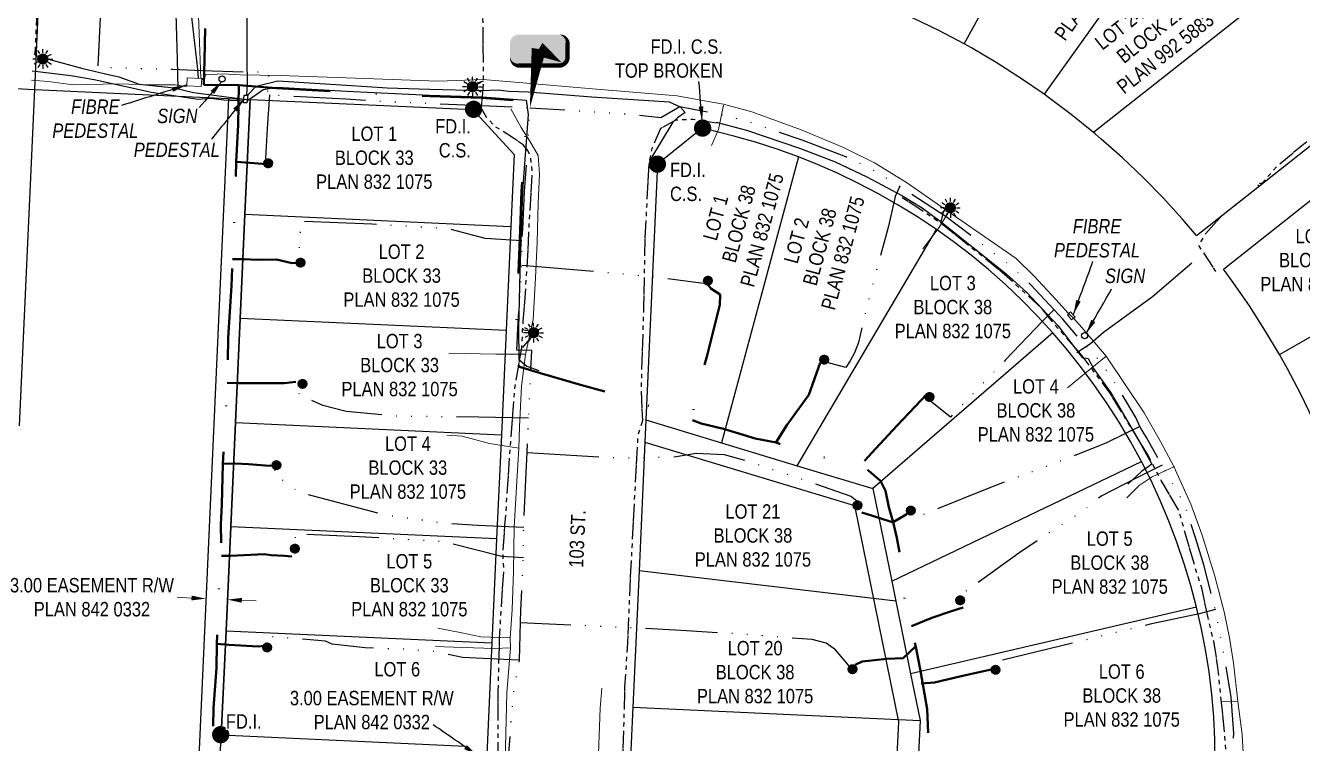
# Model space of a CAD drawing. Extents: x -125270 to -123996, y 6484594 to 6485518.
# Drawn here: x -125153.8 to -124976.3, y 6485108.4 to 6485208.1 of the extents above; entities that cross this region are included whole.
import ezdxf
from ezdxf.enums import TextEntityAlignment as Align

# ---------------------------------------------------------------- set-up
doc = ezdxf.new("R2010")
doc.units = 0
doc.header["$LTSCALE"] = 5
doc.header["$PDSIZE"] = 0.5
for name, pattern in [('COOP2', [10, 5, -1, 0, -1, 0, -1, 0, -1, 0, -1]), ('DASHDOT', [25.4, 12.7, -6.35, 0, -6.35]), ('POWERLINE5', [7.8, 2.4, -0.6, 0.6, -0.6, 0.6, -0.6, 2.4])]:
    doc.linetypes.add(name, pattern=pattern)
doc.layers.get('Defpoints').update_dxf_attribs({"color": 9})
doc.layers.add('AS-FIBRE-OPTIC-TELUS', color=7, linetype='foc-FIBREOP', lineweight=9, true_color=0xff9c38)
for name, color, linetype in [('AS-POWER-EXISTING', 72, 'POWERLINE5'), ('AS-POWER-STAKED-T', 210, 'Continuous'), ('AS-SYMBOL', 7, 'Continuous'), ('AS-TELEPHONE-T', 224, 'Continuous'), ('AS-TELEPHONE-TELUS', 224, 'foc-TEL'), ('F-RW', 190, 'Continuous'), ('L-MON', 1, 'Continuous'), ('L-ROAD-T', 7, 'Continuous'), ('L-TITLEDB', 4, 'Continuous'), ('L-TITLEDB-T', 4, 'Continuous'), ('P-APEX RECON PAY ITEMS', 240, 'Continuous'), ('P-APEX RECON-URBAN', 30, 'COOP2')]:
    doc.layers.add(name, color=color, linetype=linetype)
doc.layers.add('AS-RECON EXISTING', color=151, linetype='DASHDOT', lineweight=40)
doc.layers.add('F-RW-T', color=190, linetype='Continuous', lineweight=9)
doc.styles.add('1.8', font='ARIALN.TTF', dxfattribs={"height": 1.8})
doc.styles.add('80L', font='ARIALN.TTF', dxfattribs={"height": 2})
doc.styles.add('foc-LtypeFont', font='ARIALN.TTF', dxfattribs={"height": 7.35})
doc.styles.get("Standard").update_dxf_attribs({"font": 'ARIALN.TTF'})
doc.linetypes.add('foc-FIBREOP', pattern='A,10,-1,["FO",foc-LtypeFont,S=0.2,R=0,X=-0.5,Y=-0.75],-2.75', length=13.75)
doc.linetypes.add('foc-TEL', pattern='A,2,-1,["T",foc-LtypeFont,S=0.2,R=0,X=-0.425,Y=-0.75],-1.24,8', length=12.24)
doc.dimstyles.new('Compass 1 000', dxfattribs={"dimtxt": 1.8, "dimasz": 2, "dimexe": 0.2, "dimexo": 0.0625, "dimgap": 0.5, "dimtad": 0, "dimtih": 1, "dimtoh": 1, "dimzin": 0, "dimdsep": 46, "dimtxsty": '1.8', "dimcen": 0.1, "dimse1": 1, "dimse2": 1, "dimclrd": 256, "dimclrt": 256, "dimaunit": 1, "dimadec": 4, "dimazin": 0, "dimtfac": 0.06, "dimtofl": 0, "dimtmove": 0, "dimatfit": 0, "dimfxl": 0.2, "dimtolj": 1, "dimtzin": 0, "dimlwd": -1, "dimarcsym": 0})

# ---------------------------------------------------------------- blocks, each defined once
blk = doc.blocks.new('fdia')
at = {"color": 255, "const_width": 1}
blk.add_lwpolyline([(-0.5, 0, 1), (0.5, 0, 1)], format="xyb", close=True, dxfattribs=at)
blk = doc.blocks.new('Fdiaa')
blk.add_blockref('fdia', (0, 0))
blk = doc.blocks.new('fdib')
at = {"color": 1, "const_width": 1.6}
blk.add_lwpolyline([(-0.4, 0, 1), (0.4, 0, 1)], format="xyb", close=True, dxfattribs=at)
at = {"color": 1}
blk.add_circle((0, 0), 0.8, dxfattribs=at)
blk = doc.blocks.new('Fdibb')
blk.add_blockref('fdib', (0, 0))
blk = doc.blocks.new('fdicc')
for name in ['Fdibb', 'Fdiaa']:
    blk.add_blockref(name, (0, 0))
blk = doc.blocks.new('FDI')
blk.add_blockref('fdicc', (0, 0))
blk = doc.blocks.new('RISER')
h = blk.add_hatch(color=255)
h.dxf.hatch_style = 1
edge = h.paths.add_edge_path()
edge.add_arc((0, 0), 0.7, 0, 360)
blk.add_hatch(color=13).paths.add_polyline_path([(0.58, -0.15), (-0.58, -0.15, 0.774597)])
at = {"color": 13}
blk.add_line((-0.58, -0.15), (0.58, -0.15), dxfattribs=at)
blk.add_circle((0, 0), 0.6, dxfattribs=at)
blk = doc.blocks.new('*U646')
at = {"true_color": 0xffffa8}
h = blk.add_hatch(color=51, dxfattribs=at)
edge = h.paths.add_edge_path()
edge.add_line((-14, -11.5), (14, -11.5))
edge.add_arc((14, -5.5), 6, 270, 360)
edge.add_line((20, -5.5), (20, 4))
edge.add_arc((14, 4), 6, 0, 90)
edge.add_line((14, 10), (-14, 10))
edge.add_arc((-14, 4), 6, 90, 180)
edge.add_line((-20, 4), (-20, -5.5))
edge.add_arc((-14, -5.5), 6, 180, 270)
at = {"color": 240, "flags": 128}
blk.add_lwpolyline([(-14, -11.5, 3, 3, 0), (14, -11.5, 3, 3, 0.414214), (20, -5.5, 3, 3, 0), (20, 4, 3, 0, 0.414214), (14, 10, 0, 0, 0), (-14, 10, 0, 0, 0.414214), (-20, 4, 0, 0, 0), (-20, -5.5, 0, 3, 0.414214)], format="xyseb", close=True, dxfattribs=at)
for points in [[(-6.26, -40.99, 0, 10, 0), (0, 0, 5, 5, 0)], [(15.69, -9.24, 0, 10, 0), (0, 0, 5, 5, 0)]]:
    blk.add_lwpolyline(points, format="xyseb", dxfattribs=at)
at = {"color": 4, "lineweight": 30, "flags": 104}
blk.add_attdef('OTHER', text='', height=10, dxfattribs=at).set_placement((-0.29, 0), align=Align.MIDDLE_CENTER)
blk = doc.blocks.new('lightpole')
h = blk.add_hatch(color=255)
h.dxf.hatch_style = 1
h.paths.add_polyline_path([(-0.78, 0, 1), (0.78, 0, 1)])
h.paths.add_polyline_path([(0.68, 0, -1), (-0.68, 0, -1)], flags=16)
h = blk.add_hatch(color=13)
h.dxf.hatch_style = 1
edge = h.paths.add_edge_path()
edge.add_arc((0, 0), 0.682, 0, 360)
at = {"color": 13}
for p, q in [((-0.86, 0), (-1.38, 0)), ((-0.75, 0.43), (-1.19, 0.69)), ((-0.43, 0.75), (-0.69, 1.19)), ((0, 0.86), (0, 1.38)), ((0.43, 0.75), (0.69, 1.19)), ((0.75, 0.43), (1.19, 0.69)), ((0.86, 0), (1.38, 0)), ((-0.75, -0.43), (-1.19, -0.69)), ((-0.43, -0.75), (-0.69, -1.19)), ((0, -0.86), (0, -1.38)), ((0.43, -0.75), (0.69, -1.19)), ((0.75, -0.43), (1.19, -0.69))]:
    blk.add_line(p, q, dxfattribs=at)
blk.add_circle((0, 0), 0.682, dxfattribs=at)
blk = doc.blocks.new('*D545')
at = {"layer": 'Defpoints', "color": 0, "linetype": 'Continuous', "transparency": 16777216}
for p in [(-125128.7, 6485128.48), (-125128.69, 6485128.72), (-125125.69, 6485128.58)]:
    blk.add_point(p, dxfattribs=at)
at = {"layer": 'F-RW-T', "transparency": 16777216}
for p, q in [((-125130.69, 6485128.57), (-125132.69, 6485128.67)), ((-125123.7, 6485128.26), (-125121.71, 6485128.17))]:
    blk.add_line(p, q, dxfattribs=at)
at = {"layer": 'F-RW-T', "linetype": 'Continuous', "transparency": 16777216}
for points in [[(-125130.68, 6485128.91), (-125130.71, 6485128.24), (-125128.7, 6485128.48)], [(-125123.69, 6485128.59), (-125123.72, 6485127.92), (-125125.7, 6485128.35)]]:
    blk.add_solid(points, dxfattribs=at)
at = {"layer": 'F-RW-T', "linetype": 'Continuous', "transparency": 16777216, "insert": (-125144.53, 6485128.67), "char_height": 1.8, "attachment_point": 5, "style": '1.8', "bg_fill": 3, "box_fill_scale": 1.1, "bg_fill_color": 256, "bg_fill_true_color": 13158600, "bg_fill_transparency": 0}
blk.add_mtext('\\A1;{\\H1.1111x;3.00 EASEMENT R/W\\PPLAN 842 0332}', dxfattribs=at)

msp = doc.modelspace()

# ---------------------------------------------------------------- linework, layer by layer
at = {"layer": 'AS-FIBRE-OPTIC-TELUS', "ltscale": 0.2, "flags": 128}
for points in [[(-125129.396, 6485200.767), (-125129.503, 6485203.342), (-125129.776, 6485210.71), (-125129.94, 6485216.416), (-125130.518, 6485219.743), (-125130.115, 6485222.304), (-125127.22, 6485222.134), (-125124.498, 6485221.698), (-125124.78, 6485225.017), (-125125.03, 6485229.982), (-125125.255, 6485234.6), (-125125.361, 6485241.355), (-125125.606, 6485247.804), (-125125.118, 6485254.018), (-125123.857, 6485256.67), (-125122.703, 6485257.936), (-125120.443, 6485258.676), (-125118.694, 6485258.814), (-125114.464, 6485258.934), (-125108.638, 6485258.52), (-125100.677, 6485258.162), (-125089.946, 6485257.837), (-125081.719, 6485257.593), (-125072.914, 6485257.27), (-125064.064, 6485257.241), (-125063.614, 6485258.038), (-125062.271, 6485261.14), (-125059.461, 6485262.611), (-125055.476, 6485263.808), (-125051.453, 6485266.809), (-125049.692, 6485268.94), (-125048.858, 6485271.598), (-125049.405, 6485271.793), (-125051.204, 6485272.2), (-125055.562, 6485274.284), (-125058.804, 6485276.375), (-125062.95, 6485282.763), (-125063.69, 6485289.887)], [(-125152.934, 6485200.555), (-125150.598, 6485200.36), (-125147.141, 6485199.888), (-125140.987, 6485200.03), (-125136.268, 6485199.884), (-125132.966, 6485199.909), (-125131.518, 6485199.682), (-125131.492, 6485199.678), (-125131.261, 6485199.763)], [(-125129.294, 6485200.561), (-125128.692, 6485201.288), (-125126.357, 6485201.407), (-125123.904, 6485201.275), (-125118.393, 6485201.18), (-125109.201, 6485200.894), (-125096.418, 6485200.405), (-125090.21, 6485200.62), (-125084.639, 6485200.157), (-125074.962, 6485199.346), (-125063.19, 6485198.392), (-125059.902, 6485197.772), (-125056.752, 6485197.23), (-125052.809, 6485196.143), (-125045.958, 6485193.662), (-125040.103, 6485191.168), (-125035.783, 6485189.068), (-125031.355, 6485186.343), (-125025.527, 6485182.302), (-125016.09, 6485175.78), (-125013.593, 6485173.326), (-125010.603, 6485170.056), (-125008.838, 6485168.131), (-125008.098, 6485167.408), (-125006.973, 6485166.162), (-125003.613, 6485162.186), (-124998.327, 6485154.316), (-124996.027, 6485150.317), (-124994.185, 6485146.847), (-124991.842, 6485141.601), (-124990.254, 6485137.304), (-124988.485, 6485131.606), (-124987.18, 6485126.63), (-124986.469, 6485123.044), (-124985.895, 6485119.542), (-124985.29, 6485114.208), (-124984.686, 6485109.622), (-124984.501, 6485106.197), (-124984.639, 6485100.289), (-124985.153, 6485091.991), (-124985.349, 6485090.145), (-124985.339, 6485089.632), (-124985.451, 6485087.224), (-124985.672, 6485082.763), (-124986.004, 6485075.336), (-124986.281, 6485073.414), (-124986.268, 6485071.108), (-124986.213, 6485068.341), (-124986.842, 6485060.025), (-124987.036, 6485056.079), (-124987.143, 6485048.259), (-124987.289, 6485046.36), (-124987.254, 6485044.61), (-124987.148, 6485041.395), (-124987.379, 6485038.83), (-124987.711, 6485034.998), (-124988.017, 6485033.219), (-124988.36, 6485028.746), (-124988.851, 6485020.92), (-124989.215, 6485014.61), (-124989.351, 6485013.618), (-124989.799, 6485011.592), (-124990.71, 6485008.852), (-124992.152, 6485005.391), (-124993.321, 6485003.121), (-124994.629, 6485001.393), (-124998.812, 6485000.998), (-125001.043, 6485001.251), (-125007.251, 6485002.122), (-125012.002, 6485002.795), (-125016.104, 6485003.388), (-125018.431, 6485003.693), (-125024.891, 6485004.574), (-125031.335, 6485005.477), (-125035.164, 6485006.125), (-125038.191, 6485006.586), (-125043.116, 6485007.343), (-125047.474, 6485007.777), (-125049.895, 6485008.192), (-125052.958, 6485008.627), (-125057.284, 6485009.228), (-125062.01, 6485009.942), (-125065.084, 6485010.39), (-125069.472, 6485011.054), (-125074.233, 6485011.762), (-125076.335, 6485012.139), (-125078.286, 6485013.073), (-125080.216, 6485014.372), (-125081.18, 6485015.494), (-125082.799, 6485018.452), (-125083.204, 6485022.184), (-125082.97, 6485025.888), (-125082.478, 6485029.995), (-125081.866, 6485034.49), (-125081.554, 6485036.98), (-125081.497, 6485038.944), (-125080.701, 6485046.394), (-125079.502, 6485055.663), (-125079.004, 6485060.02), (-125077.618, 6485070.812), (-125077.329, 6485072.873), (-125076.845, 6485076.621), (-125075.647, 6485085.152), (-125074.817, 6485093.188), (-125074.638, 6485097.219), (-125074.498, 6485100.307), (-125074.229, 6485104.377), (-125073.885, 6485113.28), (-125073.693, 6485116.046)], [(-125056.791, 6485197.079), (-125057.457, 6485193.71), (-125058.431, 6485191.468)], [(-125086.326, 6485196.552), (-125084.869, 6485193.98), (-125083.698, 6485192.076), (-125082.503, 6485190.099), (-125082.349, 6485187.502), (-125082.518, 6485183.444), (-125082.642, 6485177.987), (-125082.887, 6485173.082), (-125083.224, 6485167.293), (-125084.304, 6485162.437), (-125084.818, 6485158.035), (-125085.129, 6485152.383), (-125085.215, 6485149.356), (-125085.48, 6485144.815), (-125085.852, 6485138.418), (-125085.944, 6485132.249), (-125086.149, 6485126.973), (-125086.403, 6485122.973), (-125086.387, 6485121.652), (-125086.875, 6485115.388), (-125087.075, 6485107.856), (-125087.178, 6485105.169), (-125087.408, 6485098.79), (-125087.887, 6485093.557), (-125087.929, 6485092.556), (-125088.568, 6485086.761), (-125089.745, 6485078.359), (-125090.562, 6485070.587), (-125091.508, 6485062.532), (-125092.258, 6485056.212), (-125093.099, 6485048.875), (-125093.809, 6485044.991), (-125094.906, 6485036.923), (-125095.619, 6485032.082), (-125097.197, 6485020.695), (-125098.435, 6485015.851), (-125098.943, 6485013.042), (-125099.134, 6485009.695), (-125098.972, 6485007.341), (-125098.311, 6485005.085), (-125096.627, 6485002.53), (-125094.758, 6485001.086), (-125092.658, 6484999.886), (-125090.172, 6484998.967), (-125088.137, 6484998.55), (-125086.041, 6484998.466), (-125083.449, 6484998.553), (-125080.433, 6484998.713), (-125077.261, 6484998.611), (-125076.503, 6484998.552), (-125068.965, 6484998.014), (-125060.433, 6484996.661), (-125057.431, 6484996.168), (-125056.443, 6484995.957), (-125052.012, 6484995.532), (-125047.171, 6484994.782), (-125039.353, 6484993.394), (-125027.071, 6484991.9), (-125021.189, 6484990.935), (-125011.335, 6484989.618), (-125005.657, 6484988.798), (-124996.931, 6484987.351), (-124997.169, 6484985.242), (-124997.161, 6484985.275)], [(-125025.44, 6485182.237), (-125026.932, 6485179.868), (-125029.05, 6485177.096)], [(-125084.352, 6485162.442), (-125085.161, 6485162.484), (-125088.407, 6485162.472), (-125094.935, 6485162.605)], [(-125003.579, 6485162.167), (-125006.305, 6485159.944), (-125008.952, 6485157.777)], [(-125085.205, 6485149.376), (-125089.286, 6485150.049), (-125093.072, 6485151.084), (-125095.198, 6485151.228)], [(-124994.112, 6485146.872), (-124997.214, 6485145.396), (-124999.018, 6485144.196), (-125000.74, 6485142.483)], [(-125086.447, 6485123.053), (-125090.487, 6485123.165), (-125093.146, 6485123.724), (-125096.482, 6485124.402)], [(-125096.809, 6485121.836), (-125093.003, 6485121.683), (-125088.605, 6485121.549), (-125086.435, 6485121.667)], [(-124985.259, 6485114.21), (-124987.556, 6485114.241)]]:
    msp.add_lwpolyline(points, dxfattribs=at)
for points in [[(-125129.347, 6485199.674), (-125129.27, 6485200.77), (-125131.297, 6485200.866), (-125131.335, 6485199.764)], [(-125008.568, 6485168.338), (-125008.981, 6485167.914), (-125008.396, 6485167.233), (-125007.902, 6485167.629)]]:
    msp.add_lwpolyline(points, close=True, dxfattribs=at)
at = {"layer": 'AS-POWER-EXISTING', "ltscale": 0.2, "flags": 128}
for points in [[(-125151.791, 6485218.451), (-125152.478, 6485204.101), (-125151.855, 6485203.562), (-125151.358, 6485203.483)], [(-124940.466, 6485219.632), (-124940.481, 6485219.319), (-124940.742, 6485219.205), (-124946.886, 6485214.961), (-124952.735, 6485210.203), (-124957.931, 6485206.24), (-124962.201, 6485202.953), (-124965.732, 6485200.15), (-124972.627, 6485194.494), (-124979.794, 6485188.634), (-124981.851, 6485186.299), (-124982.043, 6485186.143), (-124982.277, 6485186.216)], [(-125025.419, 6484988.942), (-125025.694, 6484990.231), (-125027.177, 6484990.952), (-125038.975, 6484992.035), (-125047.215, 6484993.349), (-125056.423, 6484994.471), (-125061.84, 6484995.382), (-125077.218, 6484997.246), (-125078.981, 6484997.214), (-125082.776, 6484997.322), (-125086.548, 6484997.224), (-125088.553, 6484997.253), (-125090.682, 6484997.8), (-125093.614, 6484998.622), (-125096.091, 6484999.963), (-125097.96, 6485001.418), (-125098.888, 6485002.581), (-125099.605, 6485004.502), (-125100.563, 6485006.891), (-125101.158, 6485009.729), (-125100.642, 6485016.118), (-125099.46, 6485021.867), (-125097.674, 6485027.131), (-125096.903, 6485032.284), (-125096.116, 6485037.243), (-125095.202, 6485045.194), (-125094.388, 6485049.331), (-125093.721, 6485056.405), (-125093.687, 6485056.468), (-125093.205, 6485061.359), (-125092.793, 6485063.757), (-125092.411, 6485070.976), (-125091.474, 6485077.113), (-125091.37, 6485078.34), (-125089.961, 6485087.019), (-125089.088, 6485093.85), (-125088.598, 6485098.889), (-125088.226, 6485105.365), (-125088.065, 6485107.066), (-125088.068, 6485115.581), (-125087.885, 6485122.994), (-125087.663, 6485127.049), (-125087.274, 6485132.315), (-125087.417, 6485134.792), (-125087.136, 6485138.631), (-125086.69, 6485144.929), (-125086.371, 6485149.728), (-125085.717, 6485158.035), (-125084.791, 6485163.336), (-125084.61, 6485167.04), (-125084.367, 6485169.694), (-125084.152, 6485173.318), (-125083.858, 6485178.029), (-125083.778, 6485180.317), (-125083.32, 6485187.564), (-125083.561, 6485189.981), (-125083.965, 6485190.758), (-125084.59, 6485191.55), (-125085.956, 6485192.499), (-125088.479, 6485194.078), (-125089.571, 6485195.21), (-125090.409, 6485196.624), (-125090.098, 6485200.303), (-125090.278, 6485217.299)], [(-125090.154, 6485200.428), (-125091.444, 6485199.986)], [(-125057.763, 6485194.585), (-125061.048, 6485195.086), (-125063.384, 6485194.992), (-125065.526, 6485193.832), (-125066.718, 6485191.064), (-125067.126, 6485189.217), (-125067.276, 6485186.473), (-125067.701, 6485178.597), (-125067.872, 6485169.204), (-125068.222, 6485157.989), (-125068.043, 6485153.2), (-125068.67, 6485151.249), (-125069.106, 6485143.344), (-125069.4, 6485137.542), (-125069.723, 6485131.537), (-125070.151, 6485121.518), (-125070.52, 6485116.214), (-125070.622, 6485111.852), (-125070.858, 6485104.482), (-125071.008, 6485100.261), (-125071.551, 6485093.943), (-125072.531, 6485084.189), (-125073.569, 6485075.855), (-125074.524, 6485067.775), (-125075.427, 6485059.924), (-125076.039, 6485053.701), (-125077.602, 6485043.197), (-125078.185, 6485037.492), (-125078.996, 6485030.764), (-125079.697, 6485024.448), (-125079.705, 6485022.246), (-125077.198, 6485019.282), (-125075.627, 6485016.957), (-125074.327, 6485015.713), (-125071.452, 6485014.412), (-125065.918, 6485013.703), (-125062.958, 6485013.289), (-125052.249, 6485011.745), (-125046.19, 6485010.867), (-125036.129, 6485009.317), (-125031.431, 6485008.529), (-125026.51, 6485007.728), (-125020.365, 6485006.843), (-125012.345, 6485006.098), (-125006.12, 6485004.923), (-125001.092, 6485004.366), (-124998.701, 6485004.839), (-124994.496, 6485007.872), (-124991.447, 6485010.533)], [(-124982.491, 6485186.024), (-124982.406, 6485185.807), (-124982.507, 6485185.633), (-124987.614, 6485181.595), (-124989.785, 6485179.197), (-124990.758, 6485177.571), (-124988.377, 6485173.932)], [(-124991.146, 6485042.4), (-124990.044, 6485042.597), (-124989.911, 6485043.288), (-124989.377, 6485048.056), (-124989.197, 6485056.724), (-124989.094, 6485060.554), (-124988.807, 6485070.076), (-124988.513, 6485075.205), (-124987.72, 6485085.767), (-124987.53, 6485087.506), (-124987.154, 6485092.237), (-124987.007, 6485099.985), (-124987.064, 6485103.816), (-124986.894, 6485106.017), (-124987.111, 6485109.819), (-124988.068, 6485118.931), (-124988.633, 6485122.561), (-124989.561, 6485126.456), (-124990.292, 6485129.974), (-124991.282, 6485133.031), (-124993.533, 6485140.851), (-124995.962, 6485144.922), (-124997.811, 6485148.467), (-125003.052, 6485157.033), (-125006.915, 6485162.237), (-125010.504, 6485166.317), (-125012.503, 6485168.778), (-125017.7, 6485173.554), (-125026.544, 6485180.65), (-125031.927, 6485184.216)], [(-125026.547, 6485180.656), (-125026.211, 6485182.182), (-125025.946, 6485182.708), (-125025.656, 6485182.937), (-125025.236, 6485182.805)], [(-125083.163, 6485165.583), (-125084.796, 6485165.842)], [(-125083.168, 6485165.25), (-125084.774, 6485163.314)]]:
    msp.add_lwpolyline(points, dxfattribs=at)
at = {"layer": 'AS-POWER-STAKED-T', "linetype": 'Continuous'}
for centre in [(-125126.444, 6485200.725), (-125006.596, 6485165.029)]:
    msp.add_circle(centre, 0.429, dxfattribs=at)
at = {"layer": 'AS-RECON EXISTING', "ltscale": 0.2, "flags": 128}
for points in [[(-125124.099, 6485199.866), (-125128.999, 6485199.909), (-125128.889, 6485203.338), (-125128.754, 6485210.862), (-125128.403, 6485216.321), (-125128.079, 6485220.103), (-125127.726, 6485222.94), (-125127.532, 6485225.228), (-125127.474, 6485229.94), (-125127.431, 6485235.75), (-125127.122, 6485240.64), (-125126.955, 6485244.735), (-125126.659, 6485250.184), (-125126.115, 6485256.722), (-125125.895, 6485260.683), (-125121.348, 6485260.363), (-125116.719, 6485260.27), (-125109.173, 6485259.775), (-125102.166, 6485259.551)], [(-125124.101, 6485199.859), (-125124.215, 6485194.318), (-125124.488, 6485189.189), (-125124.551, 6485185.537), (-125125.005, 6485175.687), (-125125.123, 6485171.982), (-125125.604, 6485164.756), (-125125.727, 6485158.513), (-125126.126, 6485150.754), (-125126.337, 6485147.186), (-125126.475, 6485141.575), (-125126.608, 6485138.767), (-125126.556, 6485134.412), (-125126.822, 6485131.912), (-125127.176, 6485122.192), (-125127.236, 6485118.886), (-125127.649, 6485113.267), (-125127.697, 6485108.474), (-125127.919, 6485105.281), (-125128.6, 6485098.586), (-125129.243, 6485095.138), (-125130.1, 6485090.673), (-125130.653, 6485087.618), (-125131.893, 6485081.216), (-125132.555, 6485076.454), (-125133.039, 6485074.262), (-125133.906, 6485068.779), (-125134.91, 6485062.912), (-125136.501, 6485054.549), (-125137.349, 6485049.001), (-125138.401, 6485042.899), (-125139.395, 6485037.084), (-125140.06, 6485032.825), (-125141.784, 6485025.027), (-125142.208, 6485021.363), (-125142.886, 6485016.952), (-125144.545, 6485007.518), (-125146.135, 6484999.768), (-125149.204, 6484981.306), (-125146.105, 6484978.231), (-125141.041, 6484975.688), (-125133.039, 6484971.724), (-125126.188, 6484968.488), (-125120.096, 6484965.704), (-125114.733, 6484963.463), (-125112.062, 6484962.85), (-125109.049, 6484962.236), (-125106.32, 6484961.539), (-125104.614, 6484961.288)], [(-125124.112, 6485199.873), (-125118.882, 6485199.451), (-125109.21, 6485198.867), (-125097.597, 6485198.31), (-125090.396, 6485198.099), (-125084.501, 6485197.642), (-125084.346, 6485195.967), (-125084.263, 6485193.466), (-125084.322, 6485191.164), (-125084.845, 6485185.101), (-125085.015, 6485179.684), (-125085.256, 6485173.897), (-125085.598, 6485165.972), (-125085.728, 6485161.595), (-125085.104, 6485160.686), (-125084.194, 6485160.421), (-125082.083, 6485159.796), (-125076.625, 6485158.192), (-125072.052, 6485156.928), (-125061.295, 6485153.374), (-125059.887, 6485152.832), (-125056.772, 6485152.093), (-125052.385, 6485150.743), (-125049.436, 6485150.209), (-125046.106, 6485148.725), (-125037.605, 6485147.15), (-125036.53, 6485146.191), (-125034.967, 6485144.856), (-125034.24, 6485143.448), (-125033.789, 6485141.2), (-125033.197, 6485139.097), (-125032.667, 6485136.957), (-125032.31, 6485134.843), (-125031.49, 6485127.383), (-125030.637, 6485124.666), (-125030.608, 6485124.648), (-125030.058, 6485121.777), (-125029.39, 6485118.453), (-125028.463, 6485113.102), (-125028.127, 6485105.477), (-125028.57, 6485097.642), (-125029.237, 6485089.635), (-125029.461, 6485084.3), (-125029.597, 6485077.443), (-125029.666, 6485075.756), (-125030.357, 6485058.32), (-125030.359, 6485056.296), (-125030.467, 6485053.437), (-125030.881, 6485047.669), (-125031.371, 6485046.203)], [(-125120.278, 6485188.859), (-125122.593, 6485189.046), (-125124.49, 6485189.184)], [(-125115.706, 6485175.19), (-125116.702, 6485175.111), (-125118.883, 6485175.616), (-125121.604, 6485175.59), (-125123.333, 6485175.66), (-125125.011, 6485175.662)], [(-125059.183, 6485172.479), (-125058.512, 6485171.581), (-125057.222, 6485170.764), (-125057.293, 6485169.317), (-125059.061, 6485162.28), (-125061.284, 6485153.35)], [(-125049.429, 6485150.217), (-125047.967, 6485152.591), (-125044.915, 6485156.834), (-125043.183, 6485161.73)], [(-125116.217, 6485158.601), (-125117.766, 6485158.441), (-125121.254, 6485158.451), (-125124.279, 6485158.454), (-125125.738, 6485158.493)], [(-125028.513, 6485156.92), (-125030.136, 6485155.212), (-125032.681, 6485152.486), (-125035.583, 6485149.373), (-125037.604, 6485147.149)], [(-125118.926, 6485146.975), (-125119.862, 6485146.937), (-125122.773, 6485147.17), (-125124.684, 6485147.267), (-125126.351, 6485147.202)], [(-125037.554, 6485140.444), (-125035.442, 6485139.829), (-125033.189, 6485139.083)], [(-125033.187, 6485139.114), (-125031.376, 6485140.174), (-125030.789, 6485140.698)], [(-125116.736, 6485134.349), (-125117.755, 6485134.431), (-125119.614, 6485134.535), (-125120.604, 6485134.663), (-125125.274, 6485134.434), (-125126.539, 6485134.414)], [(-125030.644, 6485124.641), (-125027.822, 6485125.836), (-125025.102, 6485126.732), (-125023.461, 6485127.263)], [(-125120.225, 6485121.958), (-125121.408, 6485121.832), (-125125.491, 6485122.079), (-125127.156, 6485122.219)], [(-125030.07, 6485121.815), (-125031.803, 6485120.212), (-125034.05, 6485120.111), (-125037.493, 6485119.728), (-125038.483, 6485119.307), (-125038.643, 6485118.812)], [(-125029.3, 6485116.678), (-125027.433, 6485116.83), (-125023.754, 6485117.732), (-125019.147, 6485118.751)]]:
    msp.add_lwpolyline(points, dxfattribs=at)
at = {"layer": 'AS-TELEPHONE-TELUS', "ltscale": 0.2, "flags": 128}
for points in [[(-125122.991, 6485198.425), (-125122.917, 6485200.277), (-125122.951, 6485203.151), (-125122.948, 6485210.23), (-125123.083, 6485218.761), (-125123.204, 6485220.386), (-125126.603, 6485220.552), (-125128.915, 6485220.826), (-125131.037, 6485222.503), (-125131.355, 6485224.108), (-125131.487, 6485230.983), (-125131.964, 6485241.979), (-125132.722, 6485255.088), (-125132.433, 6485261.599), (-125132.765, 6485267.924), (-125130.535, 6485268.636), (-125120.057, 6485270.064), (-125109.712, 6485271.444), (-125104.694, 6485271.867), (-125102.406, 6485271.341), (-125102.518, 6485267.92)], [(-125130.802, 6485230.07), (-125132.045, 6485229.941), (-125132.497, 6485229.488), (-125133.138, 6485226.176), (-125132.549, 6485223.703), (-125130.984, 6485216.453), (-125130.828, 6485210.488), (-125129.867, 6485202.059), (-125129.782, 6485200.854)], [(-125132.461, 6485199.386), (-125132.54, 6485199.361), (-125132.645, 6485203.488), (-125133.123, 6485219.324), (-125132.973, 6485223.983), (-125132.531, 6485228.68), (-125130.789, 6485230.003)], [(-125151.358, 6485203.483), (-125150.59, 6485203.446), (-125145.788, 6485202.167), (-125142.631, 6485201.429), (-125140.803, 6485201.019), (-125137.966, 6485199.991), (-125133.094, 6485199.483), (-125130.413, 6485198.829), (-125123.357, 6485197.925)], [(-125152.841, 6485201.843), (-125147.483, 6485201.209), (-125144.214, 6485200.633), (-125136.262, 6485198.882), (-125129.761, 6485197.903), (-125128.07, 6485198.042), (-125126.208, 6485197.81), (-125123.41, 6485197.678)], [(-125122.916, 6485198.455), (-125121.72, 6485199.699), (-125118.711, 6485200.474), (-125109.16, 6485199.847), (-125103.531, 6485199.475), (-125097.567, 6485199.314), (-125090.398, 6485199.101), (-125088.076, 6485199.191), (-125086.617, 6485199.009), (-125083.924, 6485198.929), (-125075.072, 6485198.225), (-125064.328, 6485197.52), (-125062.807, 6485196.834), (-125062.094, 6485196.038), (-125063.184, 6485195.313), (-125063.795, 6485194.722), (-125067.032, 6485189.313)], [(-125123.028, 6485197.698), (-125121.731, 6485198.539), (-125120.726, 6485199.272), (-125118.791, 6485199.567), (-125109.166, 6485199.036), (-125097.607, 6485198.466), (-125090.262, 6485198.241), (-125084.189, 6485197.778), (-125083.931, 6485195.767), (-125084.68, 6485185.149), (-125085.07, 6485173.895), (-125085.277, 6485166.022), (-125085.216, 6485161.71), (-125084.094, 6485160.776), (-125082.435, 6485160.176)], [(-125057.801, 6485194.693), (-125053.567, 6485193.581), (-125046.052, 6485191.039), (-125041.265, 6485189.18), (-125036.86, 6485187.115), (-125031.967, 6485184.535), (-125029.146, 6485182.8), (-125026.644, 6485180.969), (-125017.508, 6485173.636), (-125014.665, 6485171.089), (-125010.314, 6485166.436), (-125006.91, 6485162.005), (-125006.106, 6485161.881), (-125005.33, 6485160.495), (-125002.938, 6485157.08), (-124999.012, 6485150.363), (-124997.247, 6485147.183), (-124998.672, 6485146.165), (-125000.576, 6485144.382)], [(-125007.645, 6485162.703), (-125005.762, 6485163.956), (-125003.977, 6485165.526), (-124997.169, 6485170.491), (-124991.675, 6485175.169)]]:
    msp.add_lwpolyline(points, dxfattribs=at)
msp.add_lwpolyline([(-125123.378, 6485198.453), (-125122.889, 6485198.441), (-125123.006, 6485197.407), (-125123.455, 6485197.416)], close=True, dxfattribs=at)
at = {"layer": 'F-RW', "ltscale": 0.2, "flags": 128}
for points in [[(-125125.535, 6485198.019), (-125129.741, 6485105.497), (-125151.458, 6484978.845), (-125123.698, 6484965.696), (-125113.68, 6484964.269)], [(-125067.69, 6485150.23), (-125038.579, 6485141.433)], [(-125038.579, 6485141.433), (-125032.469, 6485111.34)], [(-125032.469, 6485111.34), (-125035.608, 6485048.029)]]:
    msp.add_lwpolyline(points, dxfattribs=at)
at = {"layer": 'L-TITLEDB', "ltscale": 0.2, "flags": 128}
for points in [[(-125023.333, 6485205.593), (-125005.457, 6485237.982)], [(-124990.728, 6485228.699), (-125001.031, 6485214.259), (-125012.217, 6485198.586)], [(-124990.728, 6485228.699), (-125001.031, 6485214.259), (-125012.217, 6485198.586)], [(-125152.492, 6485199.246), (-125151.392, 6485223.26)], [(-124972.309, 6485219.404), (-124975.855, 6485216.601), (-125004.453, 6485193.988), (-125005.348, 6485193.277)], [(-125023.333, 6485205.593), (-125026.84, 6485207.45), (-125030.409, 6485209.184), (-125034.037, 6485210.793), (-125035.184, 6485211.27)], [(-125190.953, 6485205.326), (-125185.07, 6485203.815), (-125179.138, 6485202.51), (-125173.165, 6485201.413), (-125167.156, 6485200.525), (-125161.12, 6485199.847), (-125155.064, 6485199.38), (-125152.492, 6485199.246)], [(-125012.217, 6485198.586), (-125015.506, 6485200.848), (-125018.872, 6485202.994), (-125022.312, 6485205.022), (-125023.333, 6485205.593)], [(-124991.033, 6485178.959), (-124988.68, 6485180.821), (-124962.014, 6485201.914), (-124958.475, 6485204.714), (-124957.295, 6485205.647)], [(-125154.591, 6485152.525), (-125152.492, 6485199.246)], [(-125154.591, 6485152.525), (-125152.492, 6485199.246)], [(-125152.492, 6485199.246), (-125125.535, 6485198.019), (-125122.54, 6485197.883)], [(-125152.492, 6485199.246), (-125125.535, 6485198.019)], [(-125005.348, 6485193.277), (-125008.443, 6485195.773), (-125011.623, 6485198.159), (-125012.217, 6485198.586)], [(-125005.348, 6485193.277), (-125008.443, 6485195.773), (-125011.623, 6485198.159), (-125012.217, 6485198.586)], [(-125125.535, 6485198.019), (-125122.54, 6485197.883)], [(-125124.583, 6485152.96), (-125123.924, 6485167.435), (-125123.266, 6485181.911), (-125122.54, 6485197.883)], [(-125122.54, 6485197.883), (-125123.266, 6485181.911), (-125123.924, 6485167.435)], [(-125122.54, 6485197.883), (-125091.589, 6485196.473)], [(-125091.589, 6485196.473), (-125085.872, 6485190.208)], [(-124987.301, 6485174.259), (-124960.642, 6485195.37)], [(-125059.759, 6485193.836), (-125065.931, 6485188.887)], [(-125046.358, 6485189.894), (-125049.311, 6485190.96), (-125052.3, 6485191.922), (-125055.32, 6485192.779), (-125058.368, 6485193.53), (-125059.759, 6485193.836)], [(-125005.107, 6485193.073), (-125005.348, 6485193.277)], [(-124992.987, 6485181.235), (-124995.672, 6485184.174), (-124998.458, 6485187.017), (-125001.341, 6485189.761), (-125004.318, 6485192.403), (-125005.107, 6485193.073)], [(-125085.872, 6485190.208), (-125086.326, 6485180.226), (-125086.984, 6485165.75), (-125087.642, 6485151.273), (-125088.301, 6485136.797), (-125088.959, 6485122.321), (-125089.617, 6485107.845), (-125089.753, 6485104.849), (-125090.266, 6485093.581)], [(-125046.358, 6485189.894), (-125057.032, 6485150.141)], [(-125027.191, 6485179.8), (-125029.805, 6485181.542), (-125032.479, 6485183.193), (-125035.208, 6485184.748), (-125037.99, 6485186.208), (-125040.821, 6485187.57), (-125043.698, 6485188.832), (-125046.358, 6485189.894)], [(-125065.931, 6485188.887), (-125067.549, 6485153.319)], [(-125123.266, 6485181.911), (-125086.326, 6485180.226)], [(-124991.033, 6485178.959), (-124992.987, 6485181.235)], [(-125046.516, 6485146.963), (-125027.191, 6485179.8)], [(-125010.999, 6485165.411), (-125013.119, 6485167.728), (-125015.319, 6485169.969), (-125017.595, 6485172.133), (-125019.946, 6485174.215), (-125022.368, 6485176.215), (-125024.858, 6485178.128), (-125027.191, 6485179.8)], [(-124979.492, 6485162.407), (-124947.366, 6485180.771)], [(-124973.216, 6485149.679), (-124974.814, 6485153.323), (-124976.539, 6485156.91), (-124978.387, 6485160.434), (-124979.492, 6485162.407), (-124981.529, 6485165.823), (-124983.684, 6485169.165), (-124985.954, 6485172.43), (-124987.301, 6485174.259)], [(-125123.924, 6485167.435), (-125124.583, 6485152.96), (-125125.241, 6485138.485)], [(-125086.984, 6485165.75), (-125123.924, 6485167.435)], [(-125010.999, 6485165.411), (-125036, 6485143.786)], [(-124998.692, 6485147.561), (-125000.199, 6485150.317), (-125001.801, 6485153.019), (-125003.497, 6485155.664), (-125005.284, 6485158.248), (-125007.159, 6485160.767), (-125009.122, 6485163.22), (-125010.999, 6485165.411)], [(-125126.557, 6485109.535), (-125125.899, 6485124.01), (-125125.241, 6485138.485), (-125124.583, 6485152.96)], [(-125124.583, 6485152.96), (-125087.642, 6485151.273)], [(-125067.549, 6485153.319), (-125067.69, 6485150.23), (-125068.502, 6485132.353), (-125069.366, 6485113.385), (-125070.048, 6485098.409), (-125070.336, 6485091.87)], [(-125067.549, 6485153.319), (-125057.032, 6485150.141), (-125046.516, 6485146.963), (-125036, 6485143.786)], [(-125033.387, 6485130.905), (-124998.692, 6485147.561)], [(-124991.024, 6485127.29), (-124991.827, 6485130.329), (-124992.736, 6485133.337), (-124993.749, 6485136.312), (-124994.866, 6485139.25), (-124996.084, 6485142.147), (-124997.403, 6485145), (-124998.692, 6485147.561)], [(-125036, 6485143.786), (-125033.387, 6485130.905), (-125032.82, 6485128.114), (-125030.764, 6485118.023), (-125029.458, 6485111.566)], [(-125125.241, 6485138.485), (-125125.899, 6485124.01), (-125126.557, 6485109.535)], [(-125088.301, 6485136.797), (-125125.241, 6485138.485)], [(-125032.82, 6485128.114), (-125068.502, 6485132.353)], [(-124991.024, 6485127.29), (-125030.764, 6485118.023)], [(-124988.42, 6485105.772), (-124988.474, 6485108.913), (-124988.637, 6485112.05), (-124988.91, 6485115.179), (-124989.292, 6485118.297), (-124989.783, 6485121.4), (-124990.381, 6485124.483), (-124991.024, 6485127.29)], [(-125125.899, 6485124.01), (-125088.959, 6485122.321)], [(-125069.366, 6485113.385), (-125032.452, 6485111.702), (-125029.458, 6485111.566)], [(-125029.458, 6485111.566), (-125029.782, 6485105.014), (-125030.199, 6485096.593), (-125030.435, 6485091.839), (-125030.945, 6485081.56), (-125031.177, 6485076.865), (-125031.782, 6485064.674), (-125031.92, 6485061.894), (-125032.627, 6485047.605)], [(-125126.755, 6485105.174), (-125126.557, 6485109.535)], [(-125126.755, 6485105.174), (-125126.557, 6485109.535)], [(-125126.557, 6485109.535), (-125092.612, 6485107.982)]]:
    msp.add_lwpolyline(points, dxfattribs=at)
at = {"layer": 'P-APEX RECON-URBAN', "ltscale": 0.4, "flags": 128}
for points in [[(-125011.236, 6484990.719), (-125021.33, 6484992.147), (-125022.93, 6484992.347), (-125026.61, 6484993.015), (-125031.44, 6484993.674), (-125035.867, 6484994.379), (-125036.643, 6484994.41), (-125039.138, 6484994.586), (-125046.957, 6484995.948), (-125051.386, 6484996.664), (-125057.637, 6484997.358), (-125061.453, 6484998.111), (-125062.836, 6484998.23), (-125068.828, 6484998.983), (-125071.863, 6484999.078), (-125074.942, 6484999.081), (-125076.638, 6484999.255), (-125079.9, 6484999.771), (-125082.561, 6484999.79), (-125084.021, 6484999.732), (-125086.08, 6484999.658), (-125088.271, 6484999.851), (-125090.577, 6485000.419), (-125091.868, 6485000.978), (-125092.932, 6485001.541), (-125094.468, 6485002.455), (-125095.729, 6485003.419), (-125096.544, 6485004.412), (-125097.042, 6485005.366), (-125097.472, 6485006.609), (-125097.819, 6485008.006), (-125098.064, 6485009.406), (-125098.201, 6485010.85), (-125098.003, 6485013.065), (-125097.142, 6485015.757), (-125095.858, 6485021.022), (-125094.167, 6485032.898), (-125093.568, 6485037.198), (-125093.45, 6485038.382), (-125093.125, 6485045.049), (-125092.743, 6485047.413), (-125092.748, 6485049.132), (-125091.661, 6485056.146), (-125090.901, 6485058.238), (-125090.465, 6485060.708), (-125090.153, 6485063.432), (-125089.218, 6485070.526), (-125089.315, 6485072.014), (-125089.086, 6485073.297), (-125088.449, 6485078.158), (-125087.183, 6485086.558), (-125086.911, 6485089.521), (-125086.599, 6485091.811), (-125086.532, 6485095.241), (-125086.48, 6485095.996), (-125086.663, 6485098.729), (-125086.646, 6485105.298), (-125086.586, 6485107.042), (-125085.972, 6485115.283), (-125085.103, 6485119.931), (-125084.996, 6485125.194), (-125084.92, 6485126.874), (-125084.588, 6485134.157), (-125084.533, 6485138.387), (-125084.255, 6485144.986), (-125084.035, 6485148.837), (-125083.87, 6485153.592), (-125083.413, 6485162.96), (-125085.49, 6485163.022), (-125085.332, 6485165.978), (-125084.854, 6485173.932), (-125084.816, 6485174.822), (-125084.808, 6485178.212), (-125084.664, 6485179.812), (-125084.416, 6485185.095), (-125083.956, 6485191.193), (-125083.687, 6485196.678), (-125090.409, 6485196.974), (-125097.459, 6485197.256), (-125104.114, 6485197.565), (-125109.247, 6485197.89), (-125120.123, 6485198.49), (-125119.94, 6485201.668), (-125123.474, 6485201.651), (-125129.239, 6485201.86), (-125133.327, 6485202.018), (-125138.286, 6485202.16), (-125143.702, 6485202.337), (-125143.027, 6485215.233), (-125142.805, 6485219.346), (-125142.666, 6485224.337), (-125142.557, 6485225.876), (-125142.395, 6485229.094), (-125141.548, 6485246.186), (-125140.942, 6485249.89), (-125141.326, 6485250.338), (-125140.564, 6485251.228), (-125140.895, 6485251.594), (-125141.243, 6485252.827), (-125141.809, 6485255.524), (-125142.712, 6485261.917)], [(-125119.853, 6485198.495), (-125120.187, 6485193.82), (-125120.41, 6485189.671), (-125120.035, 6485188.991)], [(-124992.738, 6484987.145), (-124991.773, 6485002.313), (-124991.698, 6485003.805), (-124990.839, 6485006.734), (-124990.251, 6485008.049), (-124989.944, 6485012.71), (-124989.907, 6485015.47), (-124989.691, 6485024.333), (-124989.111, 6485032.417), (-124988.79, 6485041.336), (-124988.19, 6485047.918), (-124987.996, 6485056.621), (-124987.492, 6485066.694), (-124987.119, 6485074.416), (-124986.635, 6485083.219), (-124986.369, 6485087.153), (-124986.108, 6485092.103), (-124985.821, 6485099.959), (-124986.033, 6485102.913), (-124986.267, 6485105.631), (-124986.115, 6485108.014), (-124985.894, 6485108.727), (-124985.857, 6485109.803), (-124986.213, 6485114.798), (-124986.965, 6485119.375), (-124988.423, 6485126.937), (-124990.03, 6485133.179), (-124991.139, 6485136.8), (-124992.579, 6485141.356), (-124994.923, 6485145.484), (-124995.784, 6485146.978), (-124997.967, 6485150.89), (-124998.885, 6485152.341), (-124999.45, 6485153.677), (-125001.979, 6485157.87), (-125004.513, 6485161.567), (-125007.42, 6485164.743), (-125009.601, 6485167.345), (-125010.796, 6485168.637), (-125014.05, 6485172.093), (-125016.939, 6485174.808), (-125025.828, 6485181.542), (-125032.246, 6485185.766), (-125036.165, 6485188.148), (-125039.745, 6485189.879), (-125045.843, 6485192.23), (-125053.318, 6485194.761), (-125057.484, 6485195.852), (-125060.709, 6485196.417), (-125062.854, 6485196.863), (-125065.494, 6485195.298), (-125068.686, 6485195.684), (-125074.379, 6485196.082), (-125083.679, 6485196.676)], [(-125032.272, 6485185.797), (-125032.933, 6485184.386), (-125033.861, 6485180.253), (-125035.233, 6485175.119), (-125036.864, 6485169.101), (-125037.998, 6485164.093), (-125038.543, 6485162.631), (-125039.174, 6485161.548), (-125039.765, 6485160.607), (-125042.752, 6485161.416), (-125042.783, 6485161.695)], [(-125084.813, 6485178.198), (-125089.89, 6485178.519), (-125095.069, 6485179.909), (-125105.66, 6485180.533), (-125115.507, 6485180.93), (-125115.865, 6485175.345), (-125115.553, 6485175.188)], [(-125084.816, 6485174.822), (-125071.292, 6485173.688), (-125066.317, 6485173.187), (-125059.56, 6485172.34), (-125059.153, 6485172.421), (-125058.932, 6485172.693)], [(-125010.835, 6485168.683), (-125012.419, 6485167.048), (-125017.559, 6485161.66), (-125025.226, 6485153.715), (-125028.263, 6485156.186), (-125028.148, 6485156.514)], [(-125083.862, 6485153.565), (-125090.749, 6485153.71), (-125096.662, 6485153.782), (-125101.46, 6485153.792), (-125109.211, 6485154.498), (-125112.442, 6485155.317), (-125115.714, 6485156.863), (-125115.713, 6485157.833), (-125115.267, 6485158.332)], [(-124998.896, 6485152.399), (-125003.565, 6485150.123), (-125008.689, 6485148.063), (-125020.129, 6485143.759), (-125030.383, 6485139.622), (-125030.869, 6485140.285), (-125030.823, 6485140.866)], [(-125084.068, 6485148.778), (-125072.449, 6485148.111), (-125069.52, 6485148.048), (-125063.351, 6485148.225), (-125060.554, 6485148.703), (-125056.656, 6485148.524), (-125053.429, 6485147.604), (-125045.126, 6485144.836), (-125039.088, 6485142.73), (-125038.306, 6485142.136), (-125038.154, 6485141.47)], [(-125084.516, 6485138.363), (-125090.905, 6485138.66), (-125095.445, 6485138.942), (-125103.965, 6485140.125), (-125115.672, 6485143.217), (-125119.26, 6485145.83), (-125118.901, 6485147.037)], [(-124995.794, 6485147.021), (-124999.523, 6485145.197), (-125004.208, 6485142.795), (-125007.198, 6485140.388), (-125010.949, 6485138.021), (-125015.709, 6485134.788), (-125024.199, 6485128.717), (-125023.891, 6485128.255)], [(-125084.547, 6485134.136), (-125087.582, 6485134.333), (-125095.497, 6485136.377), (-125107.412, 6485137.092), (-125116.221, 6485137.458), (-125116.485, 6485135.563), (-125116.32, 6485135.432)], [(-124988.412, 6485126.961), (-124990.648, 6485126.386), (-124997.478, 6485124.928), (-125019.161, 6485119.646), (-125018.951, 6485118.592)], [(-125038.873, 6485118.619), (-125041.225, 6485121.349), (-125042.509, 6485122.305), (-125044.451, 6485122.793), (-125052.897, 6485123.456), (-125062.651, 6485124.06), (-125073.528, 6485124.617), (-125085.022, 6485125.141)], [(-125085.103, 6485119.931), (-125087.313, 6485120.005), (-125093.043, 6485120.299), (-125096.833, 6485121.123), (-125100.813, 6485121.427), (-125106.57, 6485121.643), (-125111.166, 6485122.158), (-125112.087, 6485122.571), (-125120.229, 6485123.263), (-125120.193, 6485121.698)]]:
    msp.add_lwpolyline(points, dxfattribs=at)

# ---------------------------------------------------------------- block references
at = {"layer": 'AS-SYMBOL', "linetype": 'Continuous'}
for name, p in [('lightpole', (-125151.358, 6485203.483)), ('lightpole', (-125091.647, 6485199.628)), ('RISER', (-125120.035, 6485188.991)), ('lightpole', (-125025.24, 6485182.801)), ('RISER', (-125115.553, 6485175.188)), ('RISER', (-125058.925, 6485172.679)), ('lightpole', (-125083.167, 6485165.448)), ('RISER', (-125042.783, 6485161.695)), ('RISER', (-125115.267, 6485158.332)), ('RISER', (-125028.148, 6485156.514)), ('RISER', (-125118.901, 6485147.037)), ('RISER', (-125038.15, 6485141.455)), ('RISER', (-125030.747, 6485140.725)), ('RISER', (-125116.32, 6485135.432)), ('RISER', (-125023.891, 6485128.255)), ('RISER', (-125120.193, 6485121.702)), ('RISER', (-125038.852, 6485118.677)), ('RISER', (-125018.951, 6485118.592))]:
    msp.add_blockref(name, p, dxfattribs=at)
at = {"layer": 'L-MON'}
for p in [(-125091.504, 6485196.499), (-125059.671, 6485193.882), (-125065.958, 6485188.873), (-125126.645, 6485109.58)]:
    msp.add_blockref('FDI', p, dxfattribs=at)
at = {"layer": 'P-APEX RECON PAY ITEMS', "xscale": 0.1999999999999993, "yscale": 0.1999999999999993, "zscale": 0.1999999999999993}
msp.add_blockref('*U646', (-125082.428, 6485204.875), dxfattribs=at)

# ---------------------------------------------------------------- texts
at = {"layer": 'AS-FIBRE-OPTIC-TELUS', "linetype": 'Continuous', "ltscale": 0.2, "insert": (-125150.014, 6485197.862), "char_height": 1.99869, "attachment_point": 1, "style": '80L'}
msp.add_mtext_dynamic_manual_height_columns('\\pxqc;{\\fArial Narrow|b0|i1|c0|p34;FIBRE\\PPEDESTAL}', width=11.89794, gutter_width=9.993, heights=[0], dxfattribs=at)
at = {"layer": 'AS-POWER-STAKED-T', "linetype": 'Continuous', "char_height": 1.99869, "attachment_point": 1, "style": '80L'}
for insert in [(-125135.514, 6485196.577), (-125003.81, 6485174.352)]:
    msp.add_mtext_dynamic_manual_height_columns('\\pxqc;{\\fArial Narrow|b0|i1|c0|p34;SIGN}', width=5.68646, gutter_width=9.993, heights=[0], dxfattribs=dict(at, insert=insert))
at = {"layer": 'AS-TELEPHONE-T', "linetype": 'Continuous', "insert": (-125141.677, 6485191.867), "char_height": 1.99869, "attachment_point": 1, "style": '80L'}
msp.add_mtext_dynamic_manual_height_columns('\\pxqc;{\\fArial Narrow|b0|i1|c0|p34;PEDESTAL}', width=17.86606, gutter_width=9.993, heights=[0], dxfattribs=at)
at = {"layer": 'L-ROAD-T', "linetype": 'Continuous', "insert": (-125078.499, 6485127.922), "char_height": 1.99869, "attachment_point": 1, "rotation": 87.39744, "style": '80L'}
msp.add_mtext_dynamic_manual_height_columns('\\pxqc;103 ST.', width=17.86606, gutter_width=9.993, heights=[0], dxfattribs=at)
at = {"layer": 'L-TITLEDB-T', "linetype": 'Continuous', "char_height": 1.99869, "attachment_point": 1, "style": '80L'}
for s, width, insert, rotation in [('\\pxqc;LOT 190\\PBLOCK 21\\PPLAN 832 1075', 16.09127, (-125016.324, 6485210.92), 54.48411), ('\\pxqc;LOT 240PUL\\PBLOCK 21\\PPLAN 992 5883', 16.73951, (-125006.692, 6485205.142), 38.33411), ('\\pxqc;LOT 1\\PBLOCK 38\\PPLAN 832 1075', 17.86606, (-125061.145, 6485173.081), 74.97013), ('\\pxqc;LOT 2\\PBLOCK 38\\PPLAN 832 1075', 17.86606, (-125049.907, 6485169.885), 74.97013)]:
    msp.add_mtext_dynamic_manual_height_columns(s, width=width, gutter_width=9.993, heights=[0], dxfattribs=dict(at, insert=insert, rotation=rotation))
for s, width, insert in [('\\pxqc;LOT 1\\PBLOCK 33\\PPLAN 832 1075', 17.86606, (-125114.233, 6485194.102)), ('\\pxqc;LOT 6\\PBLOCK 37\\PPLAN 832 1075', 17.86606, (-124983.021, 6485179.872)), ('\\pxqc;LOT 2\\PBLOCK 33\\PPLAN 832 1075', 17.86606, (-125110.441, 6485177.71)), ('\\pxqc;LOT 3\\PBLOCK 38\\PPLAN 832 1075', 17.86606, (-125033.834, 6485173.346)), ('\\pxqc;LOT 3\\PBLOCK 33\\PPLAN 832 1075', 17.86606, (-125110.713, 6485165.282)), ('\\pxqc;LOT 4\\PBLOCK 38\\PPLAN 832 1075', 17.86606, (-125022.288, 6485158.985)), ('\\pxqc;LOT 4\\PBLOCK 33\\PPLAN 832 1075', 17.86606, (-125109.567, 6485151.027)), ('\\pxqc;LOT 21\\PBLOCK 38\\PPLAN 832 1075', 17.86606, (-125061.613, 6485141.596)), ('\\pxqc;LOT 5\\PBLOCK 38\\PPLAN 832 1075', 17.86606, (-125012.034, 6485137.824)), ('\\pxqc;LOT 5\\PBLOCK 33\\PPLAN 832 1075', 17.86606, (-125109.361, 6485134.681)), ('\\pxqc;LOT 20\\PBLOCK 38\\PPLAN 832 1075', 17.86606, (-125061.307, 6485122.603)), ('\\pxqc;LOT 6', 6.27508, (-125105.244, 6485119.676)), ('\\pxqc;LOT 6\\PBLOCK 38\\PPLAN 832 1075', 17.86606, (-125010.363, 6485119.351))]:
    msp.add_mtext_dynamic_manual_height_columns(s, width=width, gutter_width=9.993, heights=[0], dxfattribs=dict(at, insert=insert))

# ---------------------------------------------------------------- leaders
at = {"layer": 'AS-FIBRE-OPTIC-TELUS', "linetype": 'Continuous', "ltscale": 0.2, "path_type": 1}
msp.add_leader([(-125131.451, 6485199.834), (-125140.449, 6485197.013)], dimstyle='Compass 1 000', override={"dimgap": 0.5, "dimtad": 0}, dxfattribs=at)
at = {"layer": 'AS-POWER-STAKED-T', "linetype": 'Continuous', "path_type": 1}
for points in [[(-125126.485, 6485200.354), (-125129.651, 6485196.735)], [(-125006.367, 6485165.344), (-125002.83, 6485171.537)]]:
    msp.add_leader(points, dimstyle='Compass 1 000', dxfattribs=at)
at = {"layer": 'AS-TELEPHONE-T', "linetype": 'Continuous', "path_type": 1}
msp.add_leader([(-125123.392, 6485197.938), (-125127.928, 6485192.366)], dimstyle='Compass 1 000', override={"dimgap": 0.5, "dimtad": 0}, dxfattribs=at)

# ---------------------------------------------------------------- next in the draw order: texts
at = {"layer": 'AS-FIBRE-OPTIC-TELUS', "ltscale": 0.2, "insert": (-125010.813, 6485181.244), "char_height": 2, "attachment_point": 1, "style": '80L', "bg_fill": 3, "box_fill_scale": 1.1, "bg_fill_color": 256, "bg_fill_transparency": 0}
msp.add_mtext_dynamic_manual_height_columns('\\pxqc;{\\fArial Narrow|b0|i1|c0|p34;FIBRE\\PPEDESTAL}', width=11.90576, gutter_width=9.993, heights=[0], dxfattribs=at)
at = {"layer": 'F-RW-T', "linetype": 'Continuous', "insert": (-125117.027, 6485115.663), "char_height": 1.99869, "attachment_point": 1, "style": '80L', "bg_fill": 2}
msp.add_mtext_dynamic_manual_height_columns('\\pxqc;3.00 EASEMENT R/W\\PPLAN 842 0332', width=22.7731, gutter_width=9.993, heights=[0], dxfattribs=at)
at = {"layer": 'L-MON', "char_height": 1.99869, "attachment_point": 1, "style": '80L', "bg_fill": 3, "box_fill_scale": 1.1, "bg_fill_color": 256, "bg_fill_transparency": 0}
for s, width, insert in [('\\pxqr;FD.I. C.S.\\PTOP BROKEN', 14.84107, (-125071.699, 6485206.218)), ('\\pxqr;FD.I.\\PC.S.', 4.78493, (-125096.662, 6485195.137)), ('\\pxql;FD.I.\\PC.S.', 4.78493, (-125064.202, 6485189.079)), ('\\pxqr;FD.I.', 4.78493, (-125125.742, 6485112.417))]:
    msp.add_mtext_dynamic_manual_height_columns(s, width=width, gutter_width=9.993, heights=[0], dxfattribs=dict(at, insert=insert))

# ---------------------------------------------------------------- next in the draw order: dimensions: what is measured, and where the dimension line sits
at = {"layer": 'F-RW-T', "linetype": 'Continuous'}
dim = msp.add_aligned_dim(p1=(-125125.691, 6485128.582), p2=(-125128.685, 6485128.718), distance=0.235, text='{\\H1.1111x;3.00 EASEMENT R/W\\PPLAN 842 0332}', dimstyle='Compass 1 000', override={"dimtfill": 1}, dxfattribs=at)
dim.commit()
dim.dimension.update_dxf_attribs({"geometry": '*D545', "text_midpoint": (-125144.529, 6485128.666)})

# ---------------------------------------------------------------- next in the draw order: leaders
at = {"layer": 'AS-FIBRE-OPTIC-TELUS', "ltscale": 0.2, "path_type": 1}
msp.add_leader([(-125008.133, 6485168.011), (-125005.42, 6485175.398)], dimstyle='Compass 1 000', override={"dimgap": 0.5, "dimtad": 0}, dxfattribs=at)
at = {"layer": 'F-RW-T', "linetype": 'Continuous', "path_type": 1}
msp.add_leader([(-125090.979, 6485106.71), (-125097.108, 6485110.945)], dimstyle='Compass 1 000', override={"dimscale": 5, "dimasz": 0.4, "dimgap": 0.5, "dimtad": 0}, dxfattribs=at)
at = {"layer": 'L-MON', "path_type": 1}
msp.add_leader([(-125059.739, 6485194.907), (-125060.176, 6485200.356)], dimstyle='Compass 1 000', override={"dimgap": 0.5, "dimtad": 0}, dxfattribs=at)

doc.saveas('drawing.dxf')
